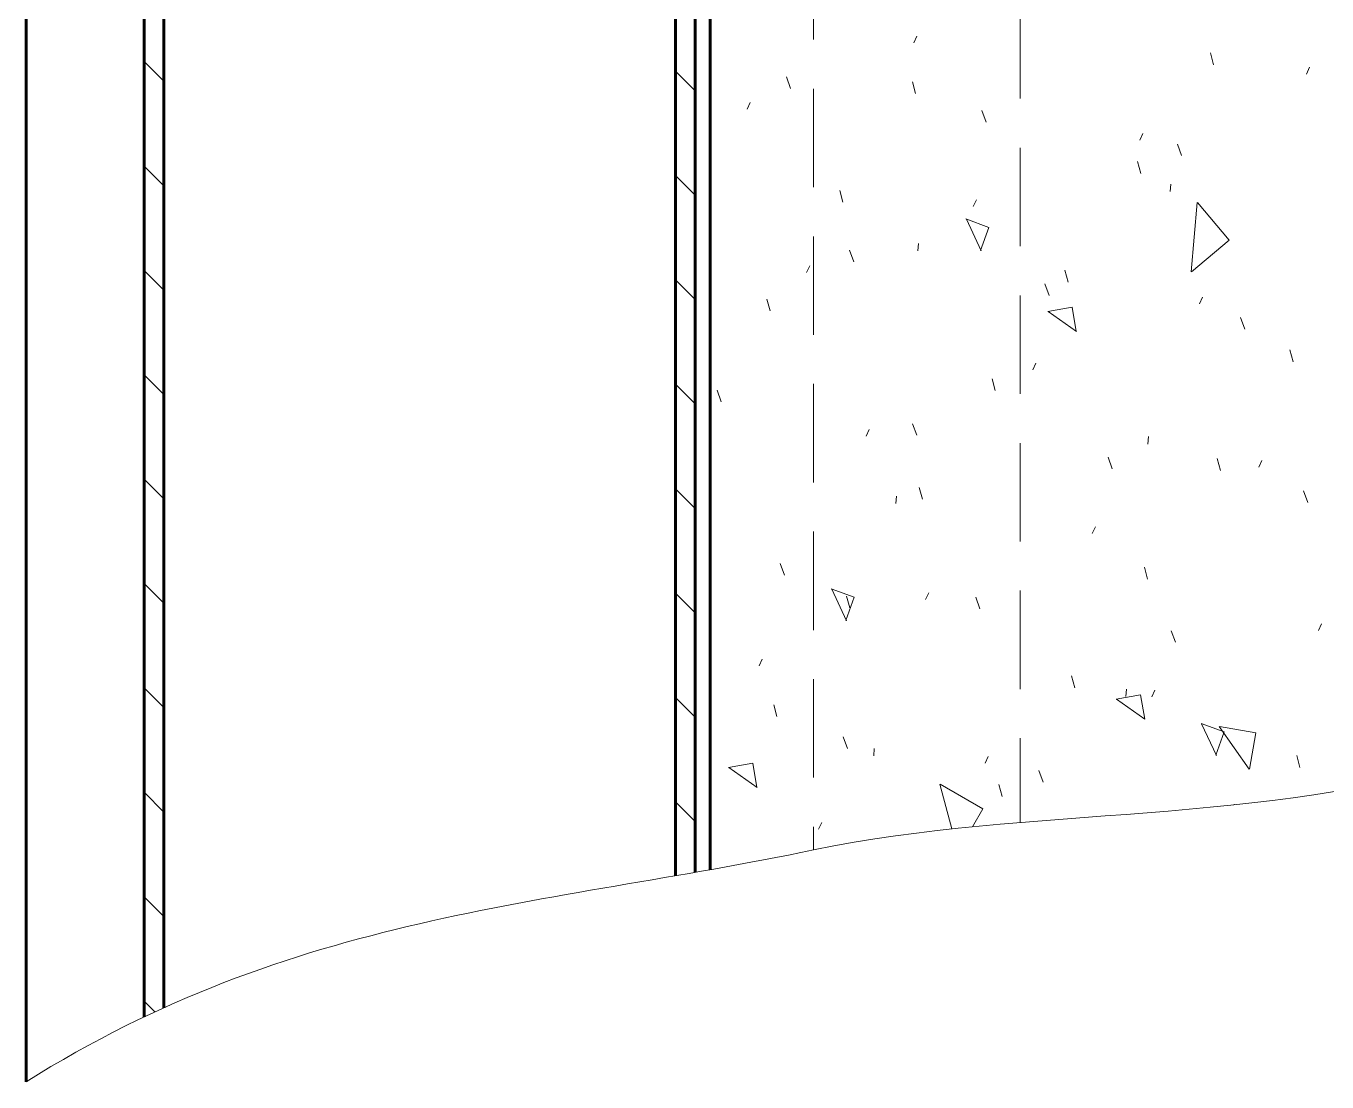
# Model space of a CAD drawing. Header units: millimetres. Extents: x 0 to 841, y 0 to 594.
# Drawn here: x 725.2 to 778, y 80.1 to 123.1 of the extents above; entities that cross this region are included whole.
import ezdxf

# ---------------------------------------------------------------- set-up
doc = ezdxf.new("R2010")
doc.units = ezdxf.units.MM
for name, pattern in [('K5LT32768', [0]), ('K5LT32770', [0]), ('K5LT_BASIC', [0]), ('K5LT_DASHED', [6, 4, -2]), ('K5LT_THIN_INCLUDED_TO_HATCHING', [0])]:
    doc.linetypes.add(name, pattern=pattern)
doc.layers.add('Системный слой', color=7, linetype='Continuous')

msp = doc.modelspace()

# ---------------------------------------------------------------- linework, layer by layer
at = {"layer": 'Системный слой', "color": 5, "linetype": 'K5LT_BASIC', "lineweight": 60, "true_color": 0x0000ff}
for p, q in [((725.1508553946926, 170.5176154079465), (725.1508553946926, 80.14810232104588)), ((729.9508553946927, 165.7176154079467), (729.9508553946927, 82.79463528662755)), ((730.7508553946926, 164.9176154079466), (730.7508553946926, 83.16585483398367)), ((751.5508553946926, 144.1176154079467), (751.5508553946926, 88.53216780757728)), ((752.3508553946926, 143.3176154079467), (752.3508553946926, 88.67099801571922)), ((752.9508553946927, 142.7176154079468), (752.9508553946927, 88.7765748953826))]:
    msp.add_line(p, q, dxfattribs=at)
at = {"layer": 'Системный слой', "color": 7, "linetype": 'K5LT_DASHED', "lineweight": 18}
for p, q in [((757.1508553946926, 138.5176154079467), (757.1508553946926, 89.57757835080227)), ((765.5508553946926, 130.1176154079468), (765.5508553946926, 90.69431024111773))]:
    msp.add_line(p, q, dxfattribs=at)
at = {"layer": 'Системный слой', "color": 7, "linetype": 'K5LT32770', "lineweight": 18}
for p, q in [((761.2313198188583, 122.3794680928119), (761.3581053024186, 122.651360439727)), ((773.4162012006352, 121.493984546085), (773.286791678084, 121.9769474592295)), ((777.1925989002325, 121.1155177957157), (777.3193843837927, 121.3874101426307)), ((756.2250973393798, 120.5278588264399), (756.0540872677185, 120.9977051368334)), ((761.3074531949603, 120.3200076574359), (761.1780436724091, 120.8029705705804)), ((754.4599040914119, 119.6891281194182), (754.5866895749721, 119.9610204663332)), ((764.1710262590883, 119.1632293469053), (764.0000161874082, 119.6330756572919)), ((770.4211830949058, 118.4251776613371), (770.5479685784918, 118.6970700082401)), ((772.1169551770824, 117.7985998667466), (771.9459451054186, 118.2684461771391)), ((770.4583645531967, 117.077967973629), (770.3289550306482, 117.5609308867742)), ((758.3496165473096, 115.9039910849187), (758.2202070247669, 116.3869539980655)), ((771.6479146802029, 116.3389085416919), (771.6740614040662, 116.637766962995)), ((763.6497673697679, 115.7348376868647), (763.7765528533281, 116.0067300337797)), ((772.5019934021252, 113.077027108939), (772.7484698486089, 115.8942657835449)), ((774.0474035092885, 114.3623633779221), (772.7618282897686, 115.8944522640368)), ((764.2842448404868, 114.8830704676734), (763.344552219701, 115.2250906109991)), ((763.9668206996456, 113.9300450287828), (763.3692384630348, 115.2115642707682)), ((763.9422440231671, 113.9433940633313), (764.2842641664927, 114.8830866841172)), ((761.3983537327937, 113.923023275352), (761.4245004566444, 114.2218816966562)), ((772.5153146206409, 113.0767881565263), (774.0474035068788, 114.3623633758994)), ((758.7902484142985, 113.4801641705369), (758.6192383426373, 113.9500104809305)), ((756.8783517178911, 113.0444978755304), (757.0051372014512, 113.3163902224455)), ((767.5005279059044, 112.661951401207), (767.3711183833553, 113.1449143143522)), ((766.7361773342924, 112.1155346911062), (766.5651672626122, 112.5853810014928)), ((755.3917799003644, 111.4879745125925), (755.2623703778132, 111.9709374257371)), ((767.6648156765806, 111.6368034145242), (766.6800079235683, 111.4631552368573)), ((767.838447522811, 110.6520151244882), (767.6647993451456, 111.6368228775007)), ((772.8396307992651, 111.7805475784342), (772.9664162828254, 112.0524399253492)), ((767.8511533799494, 110.6566574494904), (766.6928723612015, 111.467694550183)), ((774.6821062520431, 110.7509052108589), (774.5110961803791, 111.2207515212514)), ((776.6514392644168, 109.4199117174716), (776.5220297418656, 109.9028746306162)), ((766.068214993051, 109.0902074444694), (766.1950004766372, 109.3620997913724)), ((764.5426912587419, 108.2459348288225), (764.4132817361907, 108.728897741967)), ((753.4094705704907, 107.7970989945262), (753.238460498828, 108.2669453049192)), ((761.3553994892173, 106.432469514634), (761.1843894175561, 106.9023158250275)), ((759.2967992688008, 106.3998674695832), (759.4235847523611, 106.6717598164982)), ((770.750210528863, 106.0781031394714), (770.7763572527263, 106.3769615607745)), ((769.3013284094965, 105.0678400353071), (769.1303183378163, 105.5376863456937)), ((773.6936026169122, 105.0038951449979), (773.5641930943636, 105.4868580581432)), ((775.2580785013153, 105.1359174966092), (775.3848639848754, 105.4078098435242)), ((761.5848546108792, 103.8299182562485), (761.4554450883363, 104.3128811693954)), ((777.2472573270039, 103.7032105549712), (777.0762472553398, 104.1730568653638)), ((760.5006495818809, 103.6622178730941), (760.5267963057319, 103.9610762943983)), ((768.4866626982981, 102.4455773611526), (768.6134481818582, 102.7174697080677)), ((755.9746216454331, 100.7494043386319), (755.8036115737702, 101.2192506490248)), ((770.7357659696315, 100.5878785725791), (770.6063564470825, 101.0708414857243)), ((758.8119225472784, 99.84798853509803), (757.8722299264924, 100.1900086784237)), ((758.4939343570414, 98.89548264697623), (757.8963521204306, 100.1770018889617)), ((761.7152468911964, 99.75523722760173), (761.8420323747824, 100.0271295745047)), ((758.4699217299564, 98.9083121307568), (758.811941873282, 99.8480047515427)), ((758.6270179641443, 99.41390168397876), (758.4976084415931, 99.89686459712331)), ((763.9205505641363, 99.3847748587311), (763.7495404924749, 99.85462116912463)), ((771.8664794847006, 98.02014537950798), (771.6954694130204, 98.48999168989458)), ((777.6765262033648, 98.49128741478248), (777.8033116869251, 98.7631797616975)), ((754.9438311678337, 97.06489725230165), (755.0706166513938, 97.33678959921667)), ((767.7779293225232, 96.1718620002091), (767.648519799972, 96.65482491335364)), ((770.4431865192457, 95.87987936632848), (769.4583787662336, 95.70623118866155)), ((770.6287759662019, 94.8999013208599), (769.4704949474495, 95.71093842154605)), ((769.8525063775231, 95.81729773725087), (769.8786531013864, 96.11615615855396)), ((770.6168183654562, 94.89509107628838), (770.4431701877909, 95.87989882930087)), ((770.905110400348, 95.80094727932772), (771.0318958839082, 96.07283962624274)), ((755.6691813168496, 94.99788511155772), (755.5397717942984, 95.48084802470225)), ((773.8470044798529, 94.37566624188732), (772.907311859067, 94.71768638521299)), ((773.5294038452704, 93.42301929504279), (772.9318216086596, 94.70453853702821)), ((758.5397727203756, 93.70170968273753), (758.3687626487127, 94.17155599313048)), ((773.5050036625306, 93.43598983754595), (773.8470238058563, 94.37568245833185)), ((774.8639591726761, 92.86286223837789), (773.6474035216372, 94.60028376649986)), ((775.1371335831253, 94.33908764853754), (773.6599219536071, 94.59955991503793)), ((774.8765956365612, 92.86205774417851), (775.1370679030616, 94.33926937369682)), ((759.6029454309684, 93.40141247083618), (759.6290921548191, 93.70027089214037)), ((754.6862624710503, 93.10150852365754), (753.7014547180381, 92.92786034599061)), ((754.859894317414, 92.11672023364463), (754.6862461397402, 93.10152798665561)), ((764.1336945973309, 93.1106071438711), (764.260480080891, 93.38249949078613)), ((776.9288406806278, 92.92982231636691), (776.7994311580793, 93.41278522951214)), ((754.8714457555353, 92.12145886070095), (753.7131647367873, 92.93249596139356)), ((766.485701639055, 92.33708020282819), (766.3146915673939, 92.80692651322171)), ((762.778729091686, 90.43266945983447), (762.2923807513532, 92.24774617691165)), ((764.0371627743563, 91.24713775757863), (762.3051119667873, 92.24713775757863)), ((764.8200926744487, 91.75584542757841), (764.690683151906, 92.2388083407252)), ((763.6169756260889, 90.51916423448802), (764.0374322226563, 91.24741642212032)), ((774.2717246428521, 91.41178861999728), (774.2606204882245, 91.44229703409547)), ((757.3622787893416, 90.42026701073404), (757.4890642729277, 90.69215935763701))]:
    msp.add_line(p, q, dxfattribs=at)
at = {"layer": 'Системный слой', "color": 7, "linetype": 'K5LT32768', "lineweight": 18}
for p, q in [((729.9508553946927, 121.6193614891121), (730.7508553946926, 120.8193614891121)), ((751.5508553946926, 121.2325649247085), (752.3508553946926, 120.4325649247085)), ((729.9508553946927, 117.3767208019927), (730.7508553946926, 116.5767208019928)), ((751.5508553946926, 116.9899242375892), (752.3508553946926, 116.1899242375891)), ((729.9508553946927, 113.1340801148735), (730.7508553946925, 112.3340801148735)), ((751.5508553946926, 112.7472835504699), (752.3508553946928, 111.9472835504699)), ((729.9508553946927, 108.8914394277542), (730.7508553946925, 108.0914394277543)), ((751.5508553946926, 108.5046428633506), (752.3508553946926, 107.7046428633507)), ((729.9508553946927, 104.6487987406349), (730.7508553946926, 103.8487987406349)), ((751.5508553946926, 104.2620021762313), (752.3508553946926, 103.4620021762313)), ((729.9508553946927, 100.4061580535156), (730.7508553946925, 99.60615805351568)), ((751.5508553946926, 100.0193614891121), (752.3508553946928, 99.21936148911203)), ((729.9508553946927, 96.16351736639638), (730.7508553946925, 95.36351736639642)), ((751.5508553946926, 95.77672080199278), (752.3508553946926, 94.97672080199283)), ((729.9508553946927, 91.92087667927706), (730.7508553946926, 91.1208766792771)), ((751.5508553946926, 91.53408011487346), (752.3508553946926, 90.73408011487345)), ((729.9508553946927, 87.6782359921578), (730.7508553946926, 86.87823599215778)), ((729.9508553946927, 83.43559530503848), (730.3870865685686, 82.99936413115915))]:
    msp.add_line(p, q, dxfattribs=at)
at = {"layer": 'Системный слой', "color": 7, "linetype": 'K5LT_THIN_INCLUDED_TO_HATCHING', "lineweight": 18}
msp.add_open_spline([(725.1508553946926, 80.14810232104588), (735.9858863655155, 86.98940809763198), (746.293630480881, 87.31569060486319), (757.1508553946926, 89.57757835077052), (765.9888128731646, 91.41879172509934), (775.5331280191601, 90.51616060634046), (784.0435323482095, 93.34936876266039), (788.7392759054334, 94.91263396510223), (794.4266118897193, 96.352406425071), (797.7162725913103, 99.4785281819814), (802.863845162135, 104.3701994115244), (800.6718787882419, 115.1364013654498), (803.8454320106313, 122.1092706533205), (808.5695855827122, 132.489088808425), (825.9165429510498, 139.7854041892285), (825.5332268789979, 149.4547511395219), (825.2588244204848, 156.3766956360682), (821.0832610311892, 163.5826399795235), (813.0065367111113, 171.0725841698879)], degree=3, knots=[0, 0, 0, 0, 1, 1, 1, 2, 2, 2, 3, 3, 3, 4, 4, 4, 5, 5, 5, 6, 6, 6, 6], dxfattribs=at)

doc.saveas('drawing.dxf')
